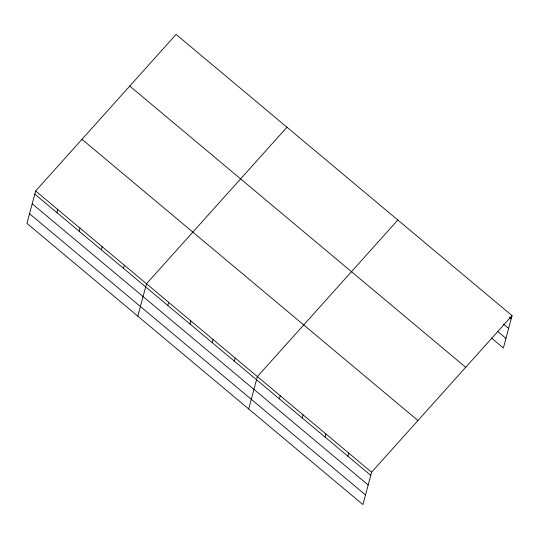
<?xml version="1.0" encoding="UTF-8"?>
<svg xmlns="http://www.w3.org/2000/svg" width="539" height="539" viewBox="0 0 539 539"><rect width="100%" height="100%" fill="white"/><g stroke="black" fill="none" stroke-linecap="round" stroke-linejoin="round"><path stroke-width="0.81" d="M35.628 190.981L26.95 223.368L362.915 504.585L371.593 472.204L512.05 315.632L176.085 34.415L35.628 190.981L371.593 472.204M56.966 212.669L57.801 209.543M79.139 231.231L79.974 228.105M101.312 249.793L102.147 246.667M123.485 268.348L124.32 265.228M137.816 316.171L146.493 283.784L286.957 127.217M167.831 305.472L168.667 302.345M190.004 324.033L190.84 320.907M212.177 342.595L213.02 339.469M234.35 361.157L235.193 358.031M248.688 408.973L257.366 376.593L397.822 220.02M279.37 398.84L280.206 395.714M302.217 417.961L303.053 414.835M325.064 437.082L325.9 433.956M347.911 456.21L348.746 453.083M512.05 315.632L503.372 348.019L491.319 337.926M509.308 317.168L511.215 318.758M503.547 324.168L508.627 328.413M497.713 331.458L505.959 338.364M129.737 86.078L465.696 367.302M81.975 139.311L417.941 420.535M34.792 194.107L370.751 475.331M32.205 203.762L368.164 484.985M29.537 213.713L365.503 494.93"/></g></svg>
